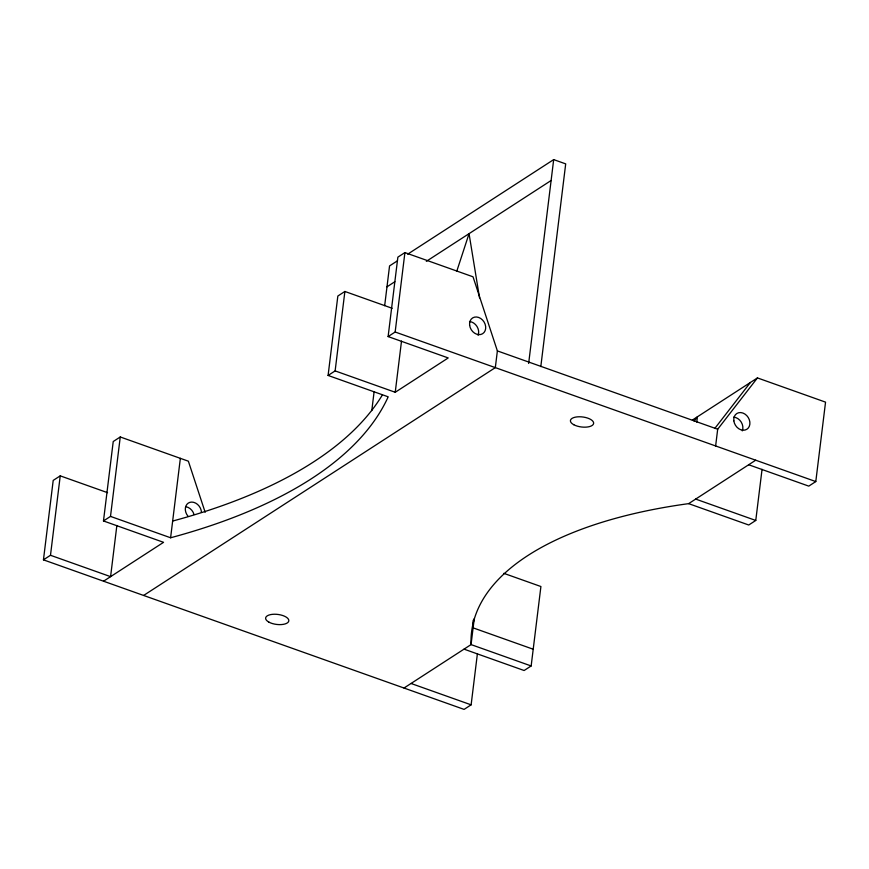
<?xml version="1.0" encoding="UTF-8"?>
<svg xmlns="http://www.w3.org/2000/svg" width="869" height="869" viewBox="0 0 869 869"><rect width="100%" height="100%" fill="white"/><g stroke="black" fill="none" stroke-linecap="round" stroke-linejoin="round"><path stroke-width="1.3" d="M477.407 653.684L471.128 704.835L464.089 709.397L43.45 559.842L53.205 480.405L60.233 475.854L107.55 492.669M43.45 559.842L50.489 555.28L60.233 475.854M103.552 581.209L163.568 542.321L103.476 520.955L113.231 441.528L120.259 436.966L188.367 461.189L205.171 512.297M103.476 520.955L110.504 516.403L120.259 436.966M116.859 525.495L110.58 576.647L50.489 555.28M110.504 516.403L170.606 537.77L180.361 458.332M170.606 537.77A647.144 279.622 7 0 0 388.193 396.818L328.091 375.451L337.845 296.025L344.884 291.463L392.191 308.289M328.091 375.451L335.13 370.9L344.884 291.463M371.791 410.592L374.104 391.756M384.674 305.66L389.551 265.925L397.47 260.787M335.13 370.9L395.232 392.267L448.219 357.941L388.117 336.575L397.872 257.137L404.911 252.586L473.018 276.798L497.372 350.902L495.319 367.63L143.613 595.45M388.117 336.575L395.156 332.012L404.911 252.586M395.232 392.267L401.511 341.104M474.257 618.522L471.052 644.592L403.998 688.031M528.645 363.459L553.683 159.603L565.697 163.883L540.811 366.577M464.024 649.143L524.116 670.51L531.155 665.958L540.909 586.521L503.824 573.344M696.764 422.138L697.416 416.805L694.103 421.074M715.632 445.96L717.685 429.232L757.442 377.917L825.55 402.141L815.795 481.567L808.767 486.129L748.665 464.752M531.155 665.958L471.052 644.592A417.098 180.22 7 0 1 688.639 503.64L748.741 525.006L755.769 520.455L762.059 469.293M456.822 271.074L469.054 233.663L479.547 297.904M714.796 428.45L750.403 382.479M407.659 254.193L553.683 159.603M386.987 286.824L394.852 281.73M426.331 261.341L551.109 180.513M692.387 420.053L757.442 377.917M688.639 503.64L755.704 460.201M497.372 350.902L717.685 429.232M395.156 332.012L815.795 481.567M695.678 499.088L755.769 520.455M533.208 649.23L473.105 627.863A417.098 180.22 7 0 1 473.181 620.26M411.026 683.469L471.128 704.835M382.382 394.95A647.144 279.622 7 0 1 172.659 521.042M187.954 516.143A9.342 7.484 57.1 0 1 189.931 502.336A9.342 7.484 57.1 0 1 201.445 512.254M185.955 506.736A9.342 7.484 57.1 0 1 194.037 514.502M469.521 321.552A9.342 7.484 57.1 0 1 478.08 335.282M733.729 417.142A9.342 7.484 57.1 0 1 742.289 430.872M469.629 325.223A9.342 7.484 57.1 0 0 482.577 333.739A9.342 7.484 57.1 0 0 480.698 318.467A9.342 7.484 57.1 0 0 469.629 325.223M733.838 420.813A9.342 7.484 57.1 0 0 746.786 429.319A9.342 7.484 57.1 0 0 744.918 414.057A9.342 7.484 57.1 0 0 733.838 420.813M573.779 424.724A11.677 5.04 7 0 0 593.223 424.441A11.677 5.04 7 0 0 579.091 416.772A11.677 5.04 7 0 0 573.779 424.724M268.966 622.171A11.677 5.04 7 0 0 288.41 621.889A11.677 5.04 7 0 0 274.278 614.231A11.677 5.04 7 0 0 268.966 622.171"/></g></svg>
